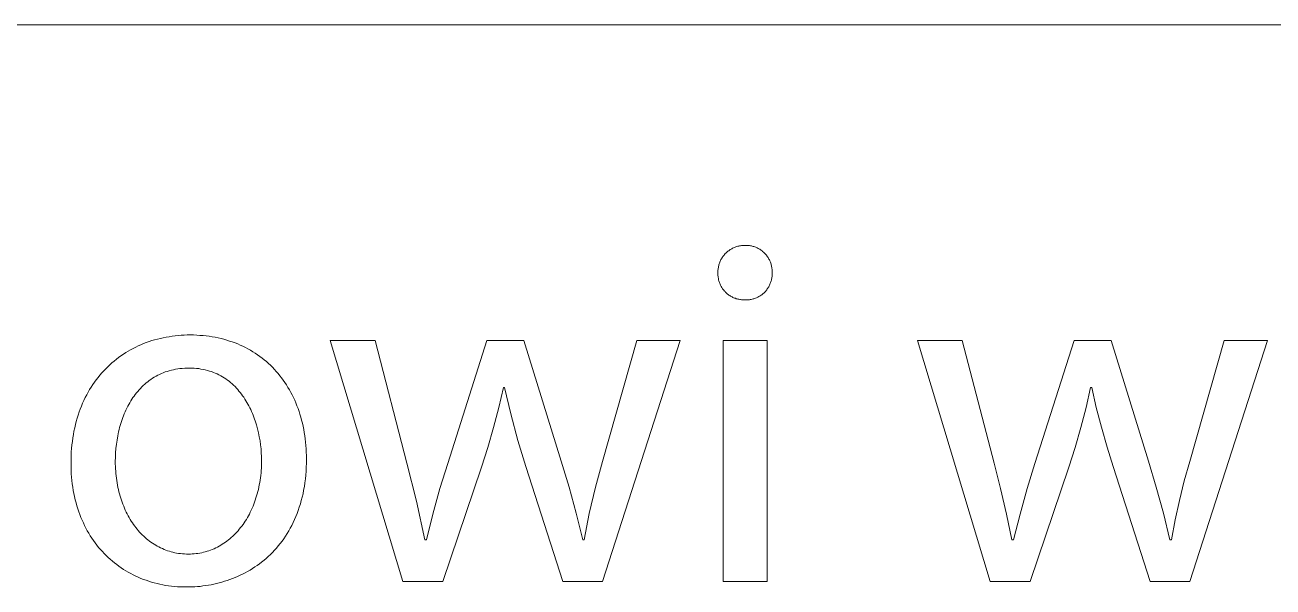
# Model space of a CAD drawing. Header units: millimetres. Extents: x -1283 to 2747, y -259 to 2557.
# Drawn here: x 2009.7 to 2110.9, y -191.6 to -146.1 of the extents above; entities that cross this region are included whole.
import ezdxf

# ---------------------------------------------------------------- set-up
doc = ezdxf.new("R2010")
doc.units = ezdxf.units.MM
doc.header["$MEASUREMENT"] = 0
doc.layers.add('Domyślny', color=7, linetype='Continuous', true_color=0x000000)

msp = doc.modelspace()

# ---------------------------------------------------------------- linework, layer by layer
at = {"layer": 'Domyślny', "color": 18, "lineweight": 15, "true_color": 0x000000}
for p, q in [((1223.93, -146.08), (2743.17, -146.08)), ((2066.23, -164.9), (2066.27, -164.84)), ((2066.27, -164.84), (2066.31, -164.78)), ((2066.31, -164.78), (2066.36, -164.72)), ((2066.36, -164.72), (2066.41, -164.67)), ((2066.41, -164.67), (2066.46, -164.61)), ((2066.46, -164.61), (2066.51, -164.56)), ((2066.51, -164.56), (2066.57, -164.51)), ((2066.57, -164.51), (2066.62, -164.46)), ((2066.62, -164.46), (2066.68, -164.41)), ((2066.68, -164.41), (2066.74, -164.37)), ((2066.74, -164.37), (2066.8, -164.32)), ((2066.8, -164.32), (2066.86, -164.28)), ((2066.86, -164.28), (2066.93, -164.24)), ((2066.93, -164.24), (2066.99, -164.21)), ((2066.99, -164.21), (2067.06, -164.17)), ((2067.06, -164.17), (2067.13, -164.14)), ((2067.13, -164.14), (2067.19, -164.11)), ((2067.19, -164.11), (2067.26, -164.08)), ((2067.26, -164.08), (2067.33, -164.06)), ((2067.33, -164.06), (2067.4, -164.03)), ((2067.4, -164.03), (2067.48, -164.01)), ((2067.48, -164.01), (2067.55, -164)), ((2067.55, -164), (2067.62, -163.98)), ((2067.62, -163.98), (2067.7, -163.97)), ((2067.7, -163.97), (2067.77, -163.96)), ((2067.77, -163.96), (2067.84, -163.95)), ((2067.84, -163.95), (2067.92, -163.95)), ((2067.92, -163.95), (2067.99, -163.95)), ((2067.99, -163.95), (2068.07, -163.95)), ((2068.07, -163.95), (2068.14, -163.94)), ((2068.14, -163.94), (2068.21, -163.95)), ((2068.21, -163.95), (2068.29, -163.95)), ((2068.29, -163.95), (2068.36, -163.96)), ((2068.36, -163.96), (2068.43, -163.96)), ((2068.43, -163.96), (2068.51, -163.98)), ((2068.51, -163.98), (2068.58, -163.99)), ((2068.58, -163.99), (2068.65, -164)), ((2068.65, -164), (2068.72, -164.02)), ((2068.72, -164.02), (2068.79, -164.04)), ((2068.79, -164.04), (2068.86, -164.07)), ((2068.86, -164.07), (2068.93, -164.09)), ((2068.93, -164.09), (2068.99, -164.12)), ((2068.99, -164.12), (2069.06, -164.15)), ((2069.06, -164.15), (2069.13, -164.19)), ((2069.13, -164.19), (2069.19, -164.22)), ((2069.19, -164.22), (2069.25, -164.26)), ((2069.25, -164.26), (2069.32, -164.3)), ((2069.32, -164.3), (2069.38, -164.34)), ((2069.38, -164.34), (2069.44, -164.38)), ((2069.44, -164.38), (2069.49, -164.43)), ((2069.49, -164.43), (2069.55, -164.48)), ((2069.55, -164.48), (2069.6, -164.52)), ((2069.6, -164.52), (2069.65, -164.58)), ((2069.65, -164.58), (2069.7, -164.63)), ((2069.7, -164.63), (2069.75, -164.68)), ((2069.75, -164.68), (2069.8, -164.74)), ((2069.8, -164.74), (2069.84, -164.8)), ((2069.84, -164.8), (2069.89, -164.86)), ((2069.89, -164.86), (2069.93, -164.92)), ((2065.87, -165.95), (2065.88, -165.88)), ((2065.88, -165.88), (2065.89, -165.8)), ((2065.89, -165.8), (2065.9, -165.73)), ((2065.9, -165.73), (2065.91, -165.65)), ((2065.91, -165.65), (2065.93, -165.58)), ((2065.93, -165.58), (2065.95, -165.51)), ((2065.95, -165.51), (2065.97, -165.44)), ((2065.97, -165.44), (2065.99, -165.37)), ((2065.99, -165.37), (2066.02, -165.3)), ((2066.02, -165.3), (2066.05, -165.23)), ((2066.05, -165.23), (2066.08, -165.16)), ((2066.08, -165.16), (2066.11, -165.09)), ((2066.11, -165.09), (2066.15, -165.03)), ((2066.15, -165.03), (2066.19, -164.97)), ((2066.19, -164.97), (2066.23, -164.9)), ((2069.93, -164.92), (2069.97, -164.98)), ((2069.97, -164.98), (2070, -165.05)), ((2070, -165.05), (2070.04, -165.11)), ((2070.04, -165.11), (2070.07, -165.18)), ((2070.07, -165.18), (2070.1, -165.24)), ((2070.1, -165.24), (2070.12, -165.31)), ((2070.12, -165.31), (2070.15, -165.38)), ((2070.15, -165.38), (2070.17, -165.45)), ((2070.17, -165.45), (2070.19, -165.52)), ((2070.19, -165.52), (2070.21, -165.59)), ((2070.21, -165.59), (2070.22, -165.66)), ((2070.22, -165.66), (2070.23, -165.74)), ((2070.23, -165.74), (2070.24, -165.81)), ((2070.24, -165.81), (2070.25, -165.88)), ((2070.25, -165.88), (2070.26, -165.95)), ((2065.87, -166.02), (2065.87, -165.95)), ((2065.87, -166.1), (2065.87, -166.02)), ((2065.87, -166.17), (2065.87, -166.1)), ((2065.87, -166.25), (2065.87, -166.17)), ((2065.87, -166.32), (2065.87, -166.25)), ((2065.87, -166.39), (2065.87, -166.32)), ((2065.88, -166.46), (2065.87, -166.39)), ((2065.88, -166.53), (2065.88, -166.46)), ((2065.9, -166.61), (2065.88, -166.53)), ((2065.91, -166.68), (2065.9, -166.61)), ((2065.92, -166.75), (2065.91, -166.68)), ((2065.94, -166.82), (2065.92, -166.75)), ((2065.96, -166.89), (2065.94, -166.82)), ((2065.99, -166.96), (2065.96, -166.89)), ((2070.16, -166.89), (2070.14, -166.96)), ((2070.18, -166.82), (2070.16, -166.89)), ((2070.2, -166.75), (2070.18, -166.82)), ((2070.21, -166.68), (2070.2, -166.75)), ((2070.23, -166.61), (2070.21, -166.68)), ((2070.24, -166.54), (2070.23, -166.61)), ((2070.25, -166.46), (2070.24, -166.54)), ((2070.26, -166.32), (2070.25, -166.39)), ((2070.25, -166.39), (2070.25, -166.46)), ((2070.26, -165.95), (2070.26, -166.03)), ((2070.26, -166.03), (2070.26, -166.1)), ((2070.26, -166.1), (2070.26, -166.17)), ((2070.26, -166.17), (2070.26, -166.25)), ((2070.26, -166.25), (2070.26, -166.32)), ((2066.01, -167.02), (2065.99, -166.96)), ((2066.04, -167.09), (2066.01, -167.02)), ((2066.07, -167.16), (2066.04, -167.09)), ((2066.1, -167.22), (2066.07, -167.16)), ((2066.14, -167.28), (2066.1, -167.22)), ((2066.17, -167.35), (2066.14, -167.28)), ((2066.21, -167.41), (2066.17, -167.35)), ((2066.25, -167.47), (2066.21, -167.41)), ((2066.3, -167.52), (2066.25, -167.47)), ((2066.34, -167.58), (2066.3, -167.52)), ((2066.39, -167.64), (2066.34, -167.58)), ((2066.44, -167.69), (2066.39, -167.64)), ((2066.49, -167.74), (2066.44, -167.69)), ((2066.54, -167.79), (2066.49, -167.74)), ((2066.59, -167.84), (2066.54, -167.79)), ((2066.65, -167.89), (2066.59, -167.84)), ((2066.7, -167.93), (2066.65, -167.89)), ((2069.48, -167.89), (2069.42, -167.94)), ((2069.53, -167.85), (2069.48, -167.89)), ((2069.58, -167.8), (2069.53, -167.85)), ((2069.64, -167.75), (2069.58, -167.8)), ((2069.69, -167.7), (2069.64, -167.75)), ((2069.74, -167.64), (2069.69, -167.7)), ((2069.78, -167.59), (2069.74, -167.64)), ((2069.83, -167.53), (2069.78, -167.59)), ((2069.87, -167.47), (2069.83, -167.53)), ((2069.91, -167.41), (2069.87, -167.47)), ((2069.95, -167.35), (2069.91, -167.41)), ((2069.99, -167.29), (2069.95, -167.35)), ((2070.02, -167.22), (2069.99, -167.29)), ((2070.05, -167.16), (2070.02, -167.22)), ((2070.08, -167.09), (2070.05, -167.16)), ((2070.11, -167.03), (2070.08, -167.09)), ((2070.14, -166.96), (2070.11, -167.03)), ((2066.76, -167.97), (2066.7, -167.93)), ((2066.82, -168.01), (2066.76, -167.97)), ((2066.88, -168.05), (2066.82, -168.01)), ((2066.95, -168.09), (2066.88, -168.05)), ((2067.01, -168.12), (2066.95, -168.09)), ((2067.08, -168.15), (2067.01, -168.12)), ((2067.14, -168.18), (2067.08, -168.15)), ((2067.21, -168.21), (2067.14, -168.18)), ((2067.28, -168.23), (2067.21, -168.21)), ((2067.35, -168.26), (2067.28, -168.23)), ((2067.42, -168.28), (2067.35, -168.26)), ((2067.49, -168.29), (2067.42, -168.28)), ((2067.56, -168.31), (2067.49, -168.29)), ((2067.63, -168.32), (2067.56, -168.31)), ((2067.7, -168.33), (2067.63, -168.32)), ((2067.77, -168.34), (2067.7, -168.33)), ((2067.84, -168.35), (2067.77, -168.34)), ((2067.91, -168.35), (2067.84, -168.35)), ((2067.99, -168.35), (2067.91, -168.35)), ((2068.06, -168.35), (2067.99, -168.35)), ((2068.13, -168.36), (2068.06, -168.35)), ((2068.2, -168.35), (2068.13, -168.36)), ((2068.28, -168.35), (2068.2, -168.35)), ((2068.35, -168.35), (2068.28, -168.35)), ((2068.42, -168.34), (2068.35, -168.35)), ((2068.49, -168.33), (2068.42, -168.34)), ((2068.56, -168.32), (2068.49, -168.33)), ((2068.63, -168.3), (2068.56, -168.32)), ((2068.71, -168.28), (2068.63, -168.3)), ((2068.77, -168.26), (2068.71, -168.28)), ((2068.84, -168.24), (2068.77, -168.26)), ((2068.91, -168.22), (2068.84, -168.24)), ((2068.98, -168.19), (2068.91, -168.22)), ((2069.05, -168.16), (2068.98, -168.19)), ((2069.11, -168.13), (2069.05, -168.16)), ((2069.17, -168.09), (2069.11, -168.13)), ((2069.24, -168.06), (2069.17, -168.09)), ((2069.3, -168.02), (2069.24, -168.06)), ((2069.36, -167.98), (2069.3, -168.02)), ((2069.42, -167.94), (2069.36, -167.98)), ((2019.11, -171.99), (2019.32, -171.9)), ((2019.32, -171.9), (2019.54, -171.82)), ((2019.54, -171.82), (2019.76, -171.74)), ((2019.76, -171.74), (2019.99, -171.66)), ((2019.99, -171.66), (2020.21, -171.6)), ((2020.21, -171.6), (2020.44, -171.53)), ((2020.44, -171.53), (2020.68, -171.48)), ((2020.68, -171.48), (2020.91, -171.42)), ((2020.91, -171.42), (2021.15, -171.38)), ((2021.15, -171.38), (2021.39, -171.34)), ((2021.39, -171.34), (2021.63, -171.3)), ((2021.63, -171.3), (2021.87, -171.27)), ((2021.87, -171.27), (2022.11, -171.24)), ((2022.11, -171.24), (2022.36, -171.22)), ((2022.36, -171.22), (2022.61, -171.21)), ((2022.61, -171.21), (2022.86, -171.2)), ((2022.86, -171.2), (2023.11, -171.2)), ((2023.11, -171.2), (2023.37, -171.2)), ((2023.37, -171.2), (2023.63, -171.21)), ((2023.63, -171.21), (2023.89, -171.23)), ((2023.89, -171.23), (2024.14, -171.25)), ((2024.14, -171.25), (2024.39, -171.27)), ((2024.39, -171.27), (2024.64, -171.3)), ((2024.64, -171.3), (2024.88, -171.34)), ((2024.88, -171.34), (2025.13, -171.39)), ((2025.13, -171.39), (2025.36, -171.43)), ((2025.36, -171.43), (2025.6, -171.49)), ((2025.6, -171.49), (2025.83, -171.55)), ((2025.83, -171.55), (2026.06, -171.61)), ((2026.06, -171.61), (2026.29, -171.69)), ((2026.29, -171.69), (2026.51, -171.76)), ((2026.51, -171.76), (2026.73, -171.84)), ((2026.73, -171.84), (2026.95, -171.93)), ((2026.95, -171.93), (2027.16, -172.02)), ((2040.34, -191.18), (2034.44, -171.65)), ((2034.44, -171.65), (2038.08, -171.65)), ((2038.08, -171.65), (2040.66, -181.58)), ((2043.97, -181.61), (2047.15, -171.65)), ((2047.15, -171.65), (2050.13, -171.65)), ((2050.13, -171.65), (2053.17, -181.42)), ((2056.51, -181.45), (2059.3, -171.65)), ((2062.81, -171.65), (2056.51, -191.18)), ((2059.3, -171.65), (2062.81, -171.65)), ((2066.3, -171.65), (2069.85, -171.65)), ((2066.3, -191.18), (2066.3, -171.65)), ((2069.85, -171.65), (2069.85, -191.18)), ((2087.94, -191.18), (2082.03, -171.65)), ((2082.03, -171.65), (2085.67, -171.65)), ((2085.67, -171.65), (2088.25, -181.58)), ((2091.55, -181.61), (2094.75, -171.65)), ((2094.75, -171.65), (2097.73, -171.65)), ((2097.73, -171.65), (2100.75, -181.42)), ((2104.11, -181.45), (2106.89, -171.65)), ((2110.4, -171.65), (2104.11, -191.18)), ((2106.89, -171.65), (2110.4, -171.65)), ((2017.3, -173.02), (2017.49, -172.89)), ((2017.49, -172.89), (2017.68, -172.76)), ((2017.68, -172.76), (2017.87, -172.63)), ((2017.87, -172.63), (2018.07, -172.51)), ((2018.07, -172.51), (2018.27, -172.4)), ((2018.27, -172.4), (2018.48, -172.29)), ((2018.48, -172.29), (2018.68, -172.18)), ((2018.68, -172.18), (2018.89, -172.08)), ((2018.89, -172.08), (2019.11, -171.99)), ((2027.16, -172.02), (2027.37, -172.12)), ((2027.37, -172.12), (2027.58, -172.22)), ((2027.58, -172.22), (2027.78, -172.33)), ((2027.78, -172.33), (2027.98, -172.44)), ((2027.98, -172.44), (2028.17, -172.56)), ((2028.17, -172.56), (2028.37, -172.68)), ((2028.37, -172.68), (2028.55, -172.8)), ((2028.55, -172.8), (2028.74, -172.94)), ((2028.74, -172.94), (2028.92, -173.07)), ((2016.09, -174.11), (2016.25, -173.94)), ((2016.25, -173.94), (2016.42, -173.77)), ((2016.42, -173.77), (2016.58, -173.61)), ((2016.58, -173.61), (2016.76, -173.46)), ((2016.76, -173.46), (2016.94, -173.31)), ((2016.94, -173.31), (2017.12, -173.16)), ((2017.12, -173.16), (2017.3, -173.02)), ((2022.09, -173.95), (2021.92, -173.98)), ((2022.27, -173.93), (2022.09, -173.95)), ((2022.46, -173.91), (2022.27, -173.93)), ((2022.65, -173.89), (2022.46, -173.91)), ((2022.84, -173.89), (2022.65, -173.89)), ((2023.03, -173.88), (2022.84, -173.89)), ((2023.23, -173.89), (2023.03, -173.88)), ((2023.42, -173.89), (2023.23, -173.89)), ((2023.6, -173.91), (2023.42, -173.89)), ((2023.79, -173.93), (2023.6, -173.91)), ((2023.97, -173.96), (2023.79, -173.93)), ((2024.15, -173.99), (2023.97, -173.96)), ((2028.92, -173.07), (2029.09, -173.21)), ((2029.09, -173.21), (2029.27, -173.36)), ((2029.27, -173.36), (2029.44, -173.51)), ((2029.44, -173.51), (2029.6, -173.66)), ((2029.6, -173.66), (2029.76, -173.82)), ((2029.76, -173.82), (2029.92, -173.99)), ((2015.34, -175.02), (2015.48, -174.83)), ((2015.48, -174.83), (2015.63, -174.64)), ((2015.63, -174.64), (2015.78, -174.46)), ((2015.78, -174.46), (2015.93, -174.28)), ((2015.93, -174.28), (2016.09, -174.11)), ((2019.78, -174.89), (2019.66, -174.99)), ((2019.91, -174.8), (2019.78, -174.89)), ((2020.05, -174.71), (2019.91, -174.8)), ((2020.19, -174.63), (2020.05, -174.71)), ((2020.33, -174.54), (2020.19, -174.63)), ((2020.47, -174.47), (2020.33, -174.54)), ((2020.62, -174.4), (2020.47, -174.47)), ((2020.77, -174.33), (2020.62, -174.4)), ((2020.92, -174.26), (2020.77, -174.33)), ((2021.08, -174.2), (2020.92, -174.26)), ((2021.24, -174.15), (2021.08, -174.2)), ((2021.4, -174.1), (2021.24, -174.15)), ((2021.57, -174.06), (2021.4, -174.1)), ((2021.74, -174.02), (2021.57, -174.06)), ((2021.92, -173.98), (2021.74, -174.02)), ((2024.32, -174.03), (2024.15, -173.99)), ((2024.49, -174.07), (2024.32, -174.03)), ((2024.65, -174.12), (2024.49, -174.07)), ((2024.82, -174.17), (2024.65, -174.12)), ((2024.98, -174.23), (2024.82, -174.17)), ((2025.13, -174.29), (2024.98, -174.23)), ((2025.28, -174.36), (2025.13, -174.29)), ((2025.43, -174.43), (2025.28, -174.36)), ((2025.58, -174.51), (2025.43, -174.43)), ((2025.72, -174.59), (2025.58, -174.51)), ((2025.86, -174.67), (2025.72, -174.59)), ((2025.99, -174.76), (2025.86, -174.67)), ((2026.12, -174.86), (2025.99, -174.76)), ((2026.25, -174.95), (2026.12, -174.86)), ((2026.37, -175.06), (2026.25, -174.95)), ((2029.92, -173.99), (2030.07, -174.15)), ((2030.07, -174.15), (2030.22, -174.33)), ((2030.22, -174.33), (2030.36, -174.5)), ((2030.36, -174.5), (2030.5, -174.68)), ((2030.5, -174.68), (2030.64, -174.87)), ((2030.64, -174.87), (2030.77, -175.06)), ((2014.71, -176.05), (2014.82, -175.84)), ((2014.82, -175.84), (2014.95, -175.63)), ((2014.95, -175.63), (2015.07, -175.42)), ((2015.07, -175.42), (2015.21, -175.22)), ((2015.21, -175.22), (2015.34, -175.02)), ((2018.75, -175.89), (2018.65, -176.02)), ((2018.85, -175.77), (2018.75, -175.89)), ((2018.96, -175.64), (2018.85, -175.77)), ((2019.07, -175.53), (2018.96, -175.64)), ((2019.18, -175.41), (2019.07, -175.53)), ((2019.29, -175.3), (2019.18, -175.41)), ((2019.41, -175.19), (2019.29, -175.3)), ((2019.53, -175.09), (2019.41, -175.19)), ((2019.66, -174.99), (2019.53, -175.09)), ((2026.5, -175.16), (2026.37, -175.06)), ((2026.61, -175.27), (2026.5, -175.16)), ((2026.73, -175.38), (2026.61, -175.27)), ((2026.84, -175.5), (2026.73, -175.38)), ((2026.95, -175.62), (2026.84, -175.5)), ((2027.05, -175.74), (2026.95, -175.62)), ((2027.16, -175.86), (2027.05, -175.74)), ((2027.25, -175.99), (2027.16, -175.86)), ((2027.35, -176.12), (2027.25, -175.99)), ((2030.77, -175.06), (2030.9, -175.25)), ((2030.9, -175.25), (2031.02, -175.45)), ((2031.02, -175.45), (2031.14, -175.65)), ((2031.14, -175.65), (2031.25, -175.85)), ((2031.25, -175.85), (2031.36, -176.06)), ((2048.48, -175.45), (2048.11, -177.08)), ((2048.56, -175.45), (2048.48, -175.45)), ((2049.07, -177.6), (2048.56, -175.45)), ((2096.07, -175.45), (2095.7, -177.08)), ((2096.16, -175.45), (2096.07, -175.45)), ((2096.53, -177.07), (2096.16, -175.45)), ((2014.19, -177.2), (2014.28, -176.96)), ((2014.28, -176.96), (2014.38, -176.73)), ((2014.38, -176.73), (2014.48, -176.5)), ((2014.48, -176.5), (2014.59, -176.27)), ((2014.59, -176.27), (2014.71, -176.05)), ((2018.04, -176.98), (2017.97, -177.13)), ((2018.12, -176.84), (2018.04, -176.98)), ((2018.2, -176.69), (2018.12, -176.84)), ((2018.28, -176.55), (2018.2, -176.69)), ((2018.37, -176.41), (2018.28, -176.55)), ((2018.46, -176.28), (2018.37, -176.41)), ((2018.55, -176.15), (2018.46, -176.28)), ((2018.65, -176.02), (2018.55, -176.15)), ((2027.44, -176.25), (2027.35, -176.12)), ((2027.53, -176.39), (2027.44, -176.25)), ((2027.62, -176.53), (2027.53, -176.39)), ((2027.7, -176.67), (2027.62, -176.53)), ((2027.78, -176.81), (2027.7, -176.67)), ((2027.86, -176.95), (2027.78, -176.81)), ((2027.93, -177.1), (2027.86, -176.95)), ((2031.36, -176.06), (2031.47, -176.27)), ((2031.47, -176.27), (2031.57, -176.49)), ((2031.57, -176.49), (2031.66, -176.71)), ((2031.66, -176.71), (2031.75, -176.93)), ((2031.75, -176.93), (2031.84, -177.16)), ((2013.87, -178.2), (2013.94, -177.94)), ((2013.94, -177.94), (2014.02, -177.69)), ((2014.02, -177.69), (2014.1, -177.44)), ((2014.1, -177.44), (2014.19, -177.2)), ((2017.64, -177.9), (2017.58, -178.06)), ((2017.7, -177.74), (2017.64, -177.9)), ((2017.76, -177.58), (2017.7, -177.74)), ((2017.83, -177.43), (2017.76, -177.58)), ((2017.89, -177.28), (2017.83, -177.43)), ((2017.97, -177.13), (2017.89, -177.28)), ((2028, -177.25), (2027.93, -177.1)), ((2028.07, -177.4), (2028, -177.25)), ((2028.14, -177.55), (2028.07, -177.4)), ((2028.2, -177.7), (2028.14, -177.55)), ((2028.26, -177.86), (2028.2, -177.7)), ((2028.32, -178.01), (2028.26, -177.86)), ((2028.37, -178.17), (2028.32, -178.01)), ((2031.84, -177.16), (2031.92, -177.39)), ((2031.92, -177.39), (2031.99, -177.63)), ((2031.99, -177.63), (2032.07, -177.86)), ((2032.07, -177.86), (2032.13, -178.11)), ((2048.11, -177.08), (2047.69, -178.7)), ((2049.64, -179.74), (2049.07, -177.6)), ((2095.7, -177.08), (2095.28, -178.7)), ((2096.94, -178.68), (2096.53, -177.07)), ((2013.63, -179.26), (2013.68, -178.99)), ((2013.68, -178.99), (2013.74, -178.72)), ((2013.74, -178.72), (2013.8, -178.46)), ((2013.8, -178.46), (2013.87, -178.2)), ((2017.34, -178.87), (2017.3, -179.04)), ((2017.38, -178.71), (2017.34, -178.87)), ((2017.43, -178.54), (2017.38, -178.71)), ((2017.47, -178.38), (2017.43, -178.54)), ((2017.53, -178.22), (2017.47, -178.38)), ((2017.58, -178.06), (2017.53, -178.22)), ((2028.42, -178.33), (2028.37, -178.17)), ((2028.47, -178.49), (2028.42, -178.33)), ((2028.56, -178.81), (2028.47, -178.49)), ((2028.64, -179.13), (2028.56, -178.81)), ((2032.13, -178.11), (2032.19, -178.35)), ((2032.19, -178.35), (2032.25, -178.6)), ((2032.25, -178.6), (2032.3, -178.85)), ((2032.3, -178.85), (2032.34, -179.1)), ((2047.69, -178.7), (2047.22, -180.31)), ((2095.28, -178.7), (2094.82, -180.31)), ((2097.4, -180.28), (2096.94, -178.68)), ((2013.51, -180.1), (2013.55, -179.82)), ((2013.55, -179.82), (2013.58, -179.54)), ((2013.58, -179.54), (2013.63, -179.26)), ((2017.17, -179.72), (2017.12, -180.06)), ((2017.23, -179.38), (2017.17, -179.72)), ((2017.3, -179.04), (2017.23, -179.38)), ((2028.7, -179.45), (2028.64, -179.13)), ((2028.76, -179.78), (2028.7, -179.45)), ((2028.8, -180.1), (2028.76, -179.78)), ((2032.34, -179.1), (2032.39, -179.36)), ((2032.39, -179.36), (2032.42, -179.62)), ((2032.42, -179.62), (2032.45, -179.89)), ((2032.45, -179.89), (2032.48, -180.15)), ((2050.29, -181.86), (2049.64, -179.74)), ((2013.44, -181.28), (2013.45, -180.98)), ((2013.45, -180.98), (2013.46, -180.68)), ((2013.46, -180.68), (2013.48, -180.39)), ((2013.48, -180.39), (2013.51, -180.1)), ((2017.05, -180.76), (2017.04, -181.1)), ((2017.08, -180.41), (2017.05, -180.76)), ((2017.12, -180.06), (2017.08, -180.41)), ((2028.84, -180.42), (2028.8, -180.1)), ((2028.86, -180.74), (2028.84, -180.42)), ((2028.88, -181.06), (2028.86, -180.74)), ((2032.48, -180.15), (2032.49, -180.42)), ((2032.49, -180.42), (2032.51, -180.7)), ((2032.51, -180.7), (2032.52, -180.97)), ((2032.52, -180.97), (2032.52, -181.25)), ((2047.22, -180.31), (2046.71, -181.9)), ((2094.82, -180.31), (2094.31, -181.9)), ((2097.89, -181.86), (2097.4, -180.28)), ((2013.44, -181.59), (2013.44, -181.28)), ((2013.44, -181.87), (2013.44, -181.59)), ((2013.45, -182.16), (2013.44, -181.87)), ((2017.04, -181.1), (2017.03, -181.45)), ((2017.03, -181.45), (2017.03, -181.65)), ((2017.03, -181.65), (2017.04, -181.85)), ((2017.04, -181.85), (2017.05, -182.05)), ((2017.05, -182.05), (2017.06, -182.24)), ((2028.85, -182.18), (2028.87, -181.98)), ((2028.87, -181.78), (2028.88, -181.58)), ((2028.87, -181.98), (2028.87, -181.78)), ((2028.88, -181.37), (2028.88, -181.06)), ((2028.88, -181.58), (2028.88, -181.37)), ((2032.5, -181.92), (2032.49, -182.24)), ((2032.52, -181.59), (2032.5, -181.92)), ((2032.52, -181.25), (2032.52, -181.59)), ((2040.66, -181.58), (2041.44, -184.67)), ((2043.34, -183.65), (2043.97, -181.61)), ((2046.71, -181.9), (2043.56, -191.18)), ((2053.29, -191.18), (2050.29, -181.86)), ((2053.17, -181.42), (2053.8, -183.53)), ((2055.94, -183.54), (2056.51, -181.45)), ((2088.25, -181.58), (2088.78, -183.64)), ((2090.93, -183.65), (2091.55, -181.61)), ((2094.31, -181.9), (2091.16, -191.18)), ((2100.89, -191.18), (2097.89, -181.86)), ((2100.75, -181.42), (2101.39, -183.53)), ((2103.66, -183.01), (2104.11, -181.45)), ((2013.46, -182.44), (2013.45, -182.16)), ((2013.48, -182.71), (2013.46, -182.44)), ((2013.51, -182.99), (2013.48, -182.71)), ((2013.54, -183.26), (2013.51, -182.99)), ((2017.06, -182.24), (2017.08, -182.43)), ((2017.08, -182.43), (2017.1, -182.62)), ((2017.1, -182.62), (2017.12, -182.81)), ((2017.12, -182.81), (2017.14, -183)), ((2017.14, -183), (2017.17, -183.19)), ((2028.74, -183.15), (2028.77, -182.96)), ((2028.77, -182.96), (2028.79, -182.77)), ((2028.79, -182.77), (2028.82, -182.58)), ((2028.82, -182.58), (2028.84, -182.38)), ((2028.84, -182.38), (2028.85, -182.18)), ((2032.43, -182.87), (2032.39, -183.17)), ((2032.46, -182.56), (2032.43, -182.87)), ((2032.49, -182.24), (2032.46, -182.56)), ((2103.27, -184.6), (2103.66, -183.01)), ((2013.58, -183.52), (2013.54, -183.26)), ((2013.62, -183.79), (2013.58, -183.52)), ((2013.67, -184.05), (2013.62, -183.79)), ((2013.72, -184.3), (2013.67, -184.05)), ((2017.17, -183.19), (2017.21, -183.37)), ((2017.21, -183.37), (2017.24, -183.55)), ((2017.24, -183.55), (2017.28, -183.73)), ((2017.28, -183.73), (2017.32, -183.91)), ((2017.32, -183.91), (2017.37, -184.08)), ((2017.37, -184.08), (2017.42, -184.25)), ((2028.48, -184.24), (2028.53, -184.06)), ((2028.53, -184.06), (2028.58, -183.89)), ((2028.58, -183.89), (2028.62, -183.71)), ((2028.62, -183.71), (2028.66, -183.52)), ((2028.66, -183.52), (2028.7, -183.34)), ((2028.7, -183.34), (2028.74, -183.15)), ((2032.24, -184.06), (2032.17, -184.34)), ((2032.29, -183.77), (2032.24, -184.06)), ((2032.35, -183.48), (2032.29, -183.77)), ((2032.39, -183.17), (2032.35, -183.48)), ((2042.77, -185.72), (2043.34, -183.65)), ((2053.8, -183.53), (2054.39, -185.65)), ((2055.44, -185.66), (2055.94, -183.54)), ((2088.78, -183.64), (2089.26, -185.71)), ((2090.35, -185.72), (2090.93, -183.65)), ((2101.39, -183.53), (2101.97, -185.65)), ((2013.78, -184.55), (2013.72, -184.3)), ((2013.85, -184.8), (2013.78, -184.55)), ((2013.91, -185.04), (2013.85, -184.8)), ((2013.99, -185.28), (2013.91, -185.04)), ((2017.42, -184.25), (2017.47, -184.42)), ((2017.47, -184.42), (2017.52, -184.59)), ((2017.52, -184.59), (2017.58, -184.76)), ((2017.58, -184.76), (2017.64, -184.92)), ((2017.64, -184.92), (2017.71, -185.08)), ((2017.71, -185.08), (2017.77, -185.24)), ((2028.12, -185.24), (2028.19, -185.08)), ((2028.19, -185.08), (2028.25, -184.92)), ((2028.25, -184.92), (2028.32, -184.75)), ((2028.32, -184.75), (2028.37, -184.58)), ((2028.37, -184.58), (2028.43, -184.41)), ((2028.43, -184.41), (2028.48, -184.24)), ((2032.03, -184.89), (2031.94, -185.15)), ((2032.1, -184.62), (2032.03, -184.89)), ((2032.17, -184.34), (2032.1, -184.62)), ((2041.44, -184.67), (2042.12, -187.79)), ((2102.92, -186.19), (2103.27, -184.6)), ((2014.07, -185.52), (2013.99, -185.28)), ((2014.15, -185.75), (2014.07, -185.52)), ((2014.24, -185.98), (2014.15, -185.75)), ((2014.34, -186.21), (2014.24, -185.98)), ((2017.77, -185.24), (2017.84, -185.4)), ((2017.84, -185.4), (2017.92, -185.55)), ((2017.92, -185.55), (2017.99, -185.7)), ((2017.99, -185.7), (2018.07, -185.85)), ((2018.07, -185.85), (2018.15, -185.99)), ((2018.15, -185.99), (2018.23, -186.14)), ((2027.65, -186.14), (2027.73, -186)), ((2027.73, -186), (2027.82, -185.85)), ((2027.82, -185.85), (2027.9, -185.71)), ((2027.9, -185.71), (2027.97, -185.55)), ((2027.97, -185.55), (2028.05, -185.4)), ((2028.05, -185.4), (2028.12, -185.24)), ((2031.66, -185.92), (2031.56, -186.16)), ((2031.76, -185.67), (2031.66, -185.92)), ((2031.86, -185.41), (2031.76, -185.67)), ((2031.94, -185.15), (2031.86, -185.41)), ((2042.24, -187.79), (2042.77, -185.72)), ((2054.39, -185.65), (2054.91, -187.79)), ((2055.02, -187.79), (2055.44, -185.66)), ((2089.26, -185.71), (2089.69, -187.79)), ((2089.83, -187.79), (2090.35, -185.72)), ((2101.97, -185.65), (2102.48, -187.79)), ((2014.44, -186.43), (2014.34, -186.21)), ((2014.54, -186.64), (2014.44, -186.43)), ((2014.65, -186.86), (2014.54, -186.64)), ((2014.76, -187.07), (2014.65, -186.86)), ((2014.88, -187.27), (2014.76, -187.07)), ((2018.23, -186.14), (2018.32, -186.28)), ((2018.32, -186.28), (2018.41, -186.41)), ((2018.41, -186.41), (2018.5, -186.55)), ((2018.5, -186.55), (2018.6, -186.68)), ((2018.6, -186.68), (2018.69, -186.8)), ((2018.69, -186.8), (2018.79, -186.93)), ((2018.79, -186.93), (2018.89, -187.05)), ((2018.89, -187.05), (2019, -187.17)), ((2026.88, -187.18), (2026.98, -187.06)), ((2026.98, -187.06), (2027.08, -186.94)), ((2027.08, -186.94), (2027.18, -186.81)), ((2027.18, -186.81), (2027.28, -186.69)), ((2027.28, -186.69), (2027.38, -186.55)), ((2027.38, -186.55), (2027.47, -186.42)), ((2027.47, -186.42), (2027.56, -186.28)), ((2027.56, -186.28), (2027.65, -186.14)), ((2031.09, -187.08), (2030.96, -187.29)), ((2031.21, -186.86), (2031.09, -187.08)), ((2031.33, -186.63), (2031.21, -186.86)), ((2031.45, -186.4), (2031.33, -186.63)), ((2031.56, -186.16), (2031.45, -186.4)), ((2102.62, -187.79), (2102.92, -186.19)), ((2015, -187.47), (2014.88, -187.27)), ((2015.13, -187.67), (2015, -187.47)), ((2015.26, -187.86), (2015.13, -187.67)), ((2015.39, -188.04), (2015.26, -187.86)), ((2015.53, -188.23), (2015.39, -188.04)), ((2019, -187.17), (2019.11, -187.28)), ((2019.11, -187.28), (2019.21, -187.39)), ((2019.21, -187.39), (2019.33, -187.5)), ((2019.33, -187.5), (2019.44, -187.6)), ((2019.44, -187.6), (2019.56, -187.71)), ((2019.56, -187.71), (2019.67, -187.8)), ((2019.67, -187.8), (2019.8, -187.9)), ((2019.8, -187.9), (2019.92, -187.99)), ((2019.92, -187.99), (2020.04, -188.07)), ((2020.04, -188.07), (2020.17, -188.16)), ((2025.7, -188.16), (2025.82, -188.08)), ((2025.82, -188.08), (2025.95, -188)), ((2025.95, -188), (2026.07, -187.91)), ((2026.07, -187.91), (2026.19, -187.81)), ((2026.19, -187.81), (2026.31, -187.72)), ((2026.31, -187.72), (2026.43, -187.61)), ((2026.43, -187.61), (2026.54, -187.51)), ((2026.54, -187.51), (2026.66, -187.4)), ((2026.66, -187.4), (2026.77, -187.29)), ((2026.77, -187.29), (2026.88, -187.18)), ((2030.4, -188.1), (2030.24, -188.29)), ((2030.54, -187.9), (2030.4, -188.1)), ((2030.69, -187.71), (2030.54, -187.9)), ((2030.83, -187.5), (2030.69, -187.71)), ((2030.96, -187.29), (2030.83, -187.5)), ((2042.12, -187.79), (2042.24, -187.79)), ((2054.91, -187.79), (2055.02, -187.79)), ((2089.69, -187.79), (2089.83, -187.79)), ((2102.48, -187.79), (2102.62, -187.79)), ((2015.68, -188.41), (2015.53, -188.23)), ((2015.82, -188.58), (2015.68, -188.41)), ((2015.98, -188.75), (2015.82, -188.58)), ((2016.13, -188.92), (2015.98, -188.75)), ((2016.29, -189.08), (2016.13, -188.92)), ((2016.45, -189.23), (2016.29, -189.08)), ((2020.17, -188.16), (2020.3, -188.24)), ((2020.3, -188.24), (2020.43, -188.31)), ((2020.43, -188.31), (2020.56, -188.38)), ((2020.56, -188.38), (2020.7, -188.45)), ((2020.7, -188.45), (2020.84, -188.51)), ((2020.84, -188.51), (2020.98, -188.57)), ((2020.98, -188.57), (2021.12, -188.63)), ((2021.12, -188.63), (2021.26, -188.68)), ((2021.26, -188.68), (2021.41, -188.73)), ((2021.41, -188.73), (2021.55, -188.77)), ((2021.55, -188.77), (2021.7, -188.81)), ((2021.7, -188.81), (2021.85, -188.84)), ((2021.85, -188.84), (2022, -188.87)), ((2022, -188.87), (2022.16, -188.9)), ((2022.16, -188.9), (2022.31, -188.92)), ((2022.31, -188.92), (2022.47, -188.93)), ((2022.47, -188.93), (2022.63, -188.94)), ((2022.63, -188.94), (2022.79, -188.95)), ((2022.79, -188.95), (2022.95, -188.95)), ((2022.95, -188.95), (2023.11, -188.95)), ((2023.11, -188.95), (2023.26, -188.94)), ((2023.26, -188.94), (2023.42, -188.93)), ((2023.42, -188.93), (2023.57, -188.92)), ((2023.57, -188.92), (2023.73, -188.9)), ((2023.73, -188.9), (2023.88, -188.87)), ((2023.88, -188.87), (2024.03, -188.84)), ((2024.03, -188.84), (2024.18, -188.81)), ((2024.18, -188.81), (2024.32, -188.77)), ((2024.32, -188.77), (2024.47, -188.73)), ((2024.47, -188.73), (2024.61, -188.68)), ((2024.61, -188.68), (2024.75, -188.63)), ((2024.75, -188.63), (2024.89, -188.58)), ((2024.89, -188.58), (2025.03, -188.52)), ((2025.03, -188.52), (2025.17, -188.46)), ((2025.17, -188.46), (2025.3, -188.39)), ((2025.3, -188.39), (2025.44, -188.32)), ((2025.44, -188.32), (2025.57, -188.24)), ((2025.57, -188.24), (2025.7, -188.16)), ((2029.43, -189.15), (2029.25, -189.3)), ((2029.6, -188.98), (2029.43, -189.15)), ((2029.77, -188.82), (2029.6, -188.98)), ((2029.93, -188.65), (2029.77, -188.82)), ((2030.09, -188.47), (2029.93, -188.65)), ((2030.24, -188.29), (2030.09, -188.47)), ((2016.62, -189.38), (2016.45, -189.23)), ((2016.79, -189.53), (2016.62, -189.38)), ((2016.97, -189.67), (2016.79, -189.53)), ((2017.14, -189.81), (2016.97, -189.67)), ((2017.32, -189.94), (2017.14, -189.81)), ((2017.51, -190.07), (2017.32, -189.94)), ((2017.7, -190.2), (2017.51, -190.07)), ((2028.14, -190.13), (2027.95, -190.25)), ((2028.33, -190), (2028.14, -190.13)), ((2028.52, -189.87), (2028.33, -190)), ((2028.71, -189.74), (2028.52, -189.87)), ((2028.89, -189.6), (2028.71, -189.74)), ((2029.08, -189.45), (2028.89, -189.6)), ((2029.25, -189.3), (2029.08, -189.45)), ((2017.89, -190.31), (2017.7, -190.2)), ((2018.08, -190.43), (2017.89, -190.31)), ((2018.28, -190.54), (2018.08, -190.43)), ((2018.48, -190.64), (2018.28, -190.54)), ((2018.69, -190.74), (2018.48, -190.64)), ((2018.89, -190.83), (2018.69, -190.74)), ((2019.1, -190.92), (2018.89, -190.83)), ((2019.32, -191.01), (2019.1, -190.92)), ((2019.53, -191.08), (2019.32, -191.01)), ((2019.75, -191.16), (2019.53, -191.08)), ((2019.97, -191.23), (2019.75, -191.16)), ((2025.88, -191.16), (2025.67, -191.23)), ((2026.1, -191.09), (2025.88, -191.16)), ((2026.31, -191.02), (2026.1, -191.09)), ((2026.52, -190.94), (2026.31, -191.02)), ((2026.73, -190.86), (2026.52, -190.94)), ((2026.94, -190.77), (2026.73, -190.86)), ((2027.14, -190.67), (2026.94, -190.77)), ((2027.35, -190.57), (2027.14, -190.67)), ((2027.55, -190.47), (2027.35, -190.57)), ((2027.75, -190.36), (2027.55, -190.47)), ((2027.95, -190.25), (2027.75, -190.36)), ((2020.19, -191.29), (2019.97, -191.23)), ((2020.42, -191.35), (2020.19, -191.29)), ((2020.65, -191.4), (2020.42, -191.35)), ((2020.88, -191.45), (2020.65, -191.4)), ((2021.11, -191.49), (2020.88, -191.45)), ((2021.35, -191.52), (2021.11, -191.49)), ((2021.58, -191.55), (2021.35, -191.52)), ((2021.82, -191.58), (2021.58, -191.55)), ((2022.07, -191.6), (2021.82, -191.58)), ((2022.31, -191.61), (2022.07, -191.6)), ((2022.56, -191.62), (2022.31, -191.61)), ((2022.8, -191.62), (2022.56, -191.62)), ((2023.02, -191.62), (2022.8, -191.62)), ((2023.24, -191.62), (2023.02, -191.62)), ((2023.47, -191.6), (2023.24, -191.62)), ((2023.69, -191.59), (2023.47, -191.6)), ((2023.91, -191.57), (2023.69, -191.59)), ((2024.13, -191.54), (2023.91, -191.57)), ((2024.35, -191.51), (2024.13, -191.54)), ((2024.57, -191.48), (2024.35, -191.51)), ((2024.79, -191.44), (2024.57, -191.48)), ((2025.01, -191.39), (2024.79, -191.44)), ((2025.23, -191.34), (2025.01, -191.39)), ((2025.45, -191.29), (2025.23, -191.34)), ((2025.67, -191.23), (2025.45, -191.29)), ((2043.56, -191.18), (2040.34, -191.18)), ((2056.51, -191.18), (2053.29, -191.18)), ((2069.85, -191.18), (2066.3, -191.18)), ((2091.16, -191.18), (2087.94, -191.18)), ((2104.11, -191.18), (2100.89, -191.18))]:
    msp.add_line(p, q, dxfattribs=at)

doc.saveas('drawing.dxf')
